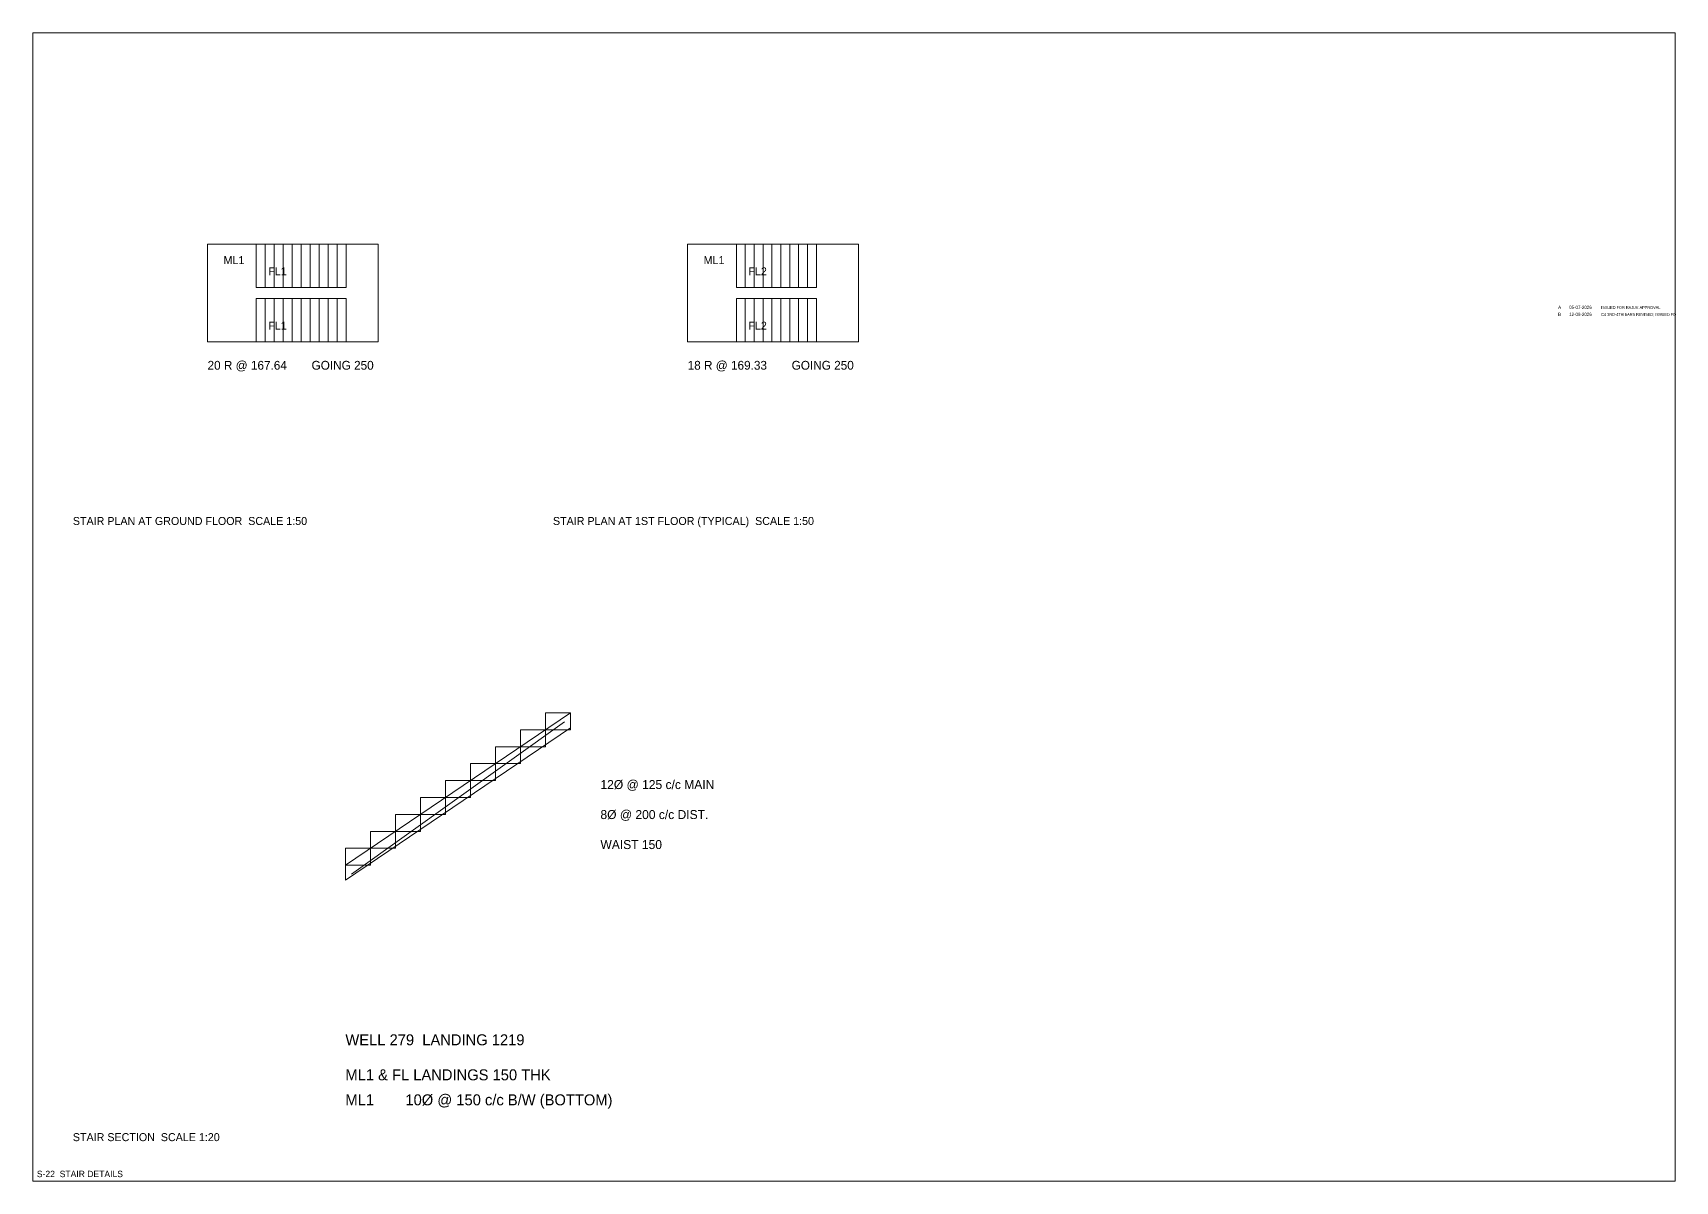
# Model space of a CAD drawing. Extents: x 1000 to 741800, y -207200 to 58400.
# Drawn here: x 565600 to 647700, y -137800 to -80400 of the extents above; entities that cross this region are included whole.
import ezdxf

# ---------------------------------------------------------------- set-up
doc = ezdxf.new("R2010")
doc.units = 0
doc.layers.get('0').update_dxf_attribs({"lineweight": 0, "plot": 0})
for name, color, linetype, lineweight, plot in [('Rod-1', 6, 'Continuous', 0, False), ('Sheet', 7, 'Continuous', 0, False), ('Slab', 5, 'Continuous', 0, False), ('Text-1', 7, 'Continuous', 0, False), ('Text-2', 7, 'Continuous', 0, False), ('TITLE', 7, 'Continuous', 0, False), ('Wall', 1, 'Continuous', 0, False)]:
    doc.layers.add(name, color=color, linetype=linetype, lineweight=lineweight, plot=plot)

msp = doc.modelspace()

# ---------------------------------------------------------------- linework, layer by layer
for p, q in [((577221, -93121), (577221, -90962)), ((577671, -93121), (577671, -90962)), ((578121, -93121), (578121, -90962)), ((578571, -93121), (578571, -90962)), ((579021, -93121), (579021, -90962)), ((579471, -93121), (579471, -90962)), ((579921, -93121), (579921, -90962)), ((580371, -93121), (580371, -90962)), ((580821, -93121), (580821, -90962)), ((601216, -93121), (601216, -90962)), ((601660, -93121), (601660, -90962)), ((602105, -93121), (602105, -90962)), ((602549, -93121), (602549, -90962)), ((602993, -93121), (602993, -90962)), ((603438, -93121), (603438, -90962)), ((603882, -93121), (603882, -90962)), ((604327, -93121), (604327, -90962)), ((577221, -95838), (577221, -93679)), ((577671, -95838), (577671, -93679)), ((578121, -95838), (578121, -93679)), ((578571, -95838), (578571, -93679)), ((579021, -95838), (579021, -93679)), ((579471, -95838), (579471, -93679)), ((579921, -95838), (579921, -93679)), ((580371, -95838), (580371, -93679)), ((580821, -95838), (580821, -93679)), ((601216, -95838), (601216, -93679)), ((601660, -95838), (601660, -93679)), ((602105, -95838), (602105, -93679)), ((602549, -95838), (602549, -93679)), ((602993, -95838), (602993, -93679)), ((603438, -95838), (603438, -93679)), ((603882, -95838), (603882, -93679)), ((604327, -95838), (604327, -93679))]:
    msp.add_line(p, q)
at = {"layer": 'Rod-1'}
msp.add_line((581525, -122460), (592175, -114840), dxfattribs=at)
at = {"layer": 'Sheet'}
msp.add_lwpolyline([(565600, -137800), (647700, -137800), (647700, -80400), (565600, -80400)], close=True, dxfattribs=at)
at = {"layer": 'Slab'}
for points in [[(576771, -93121), (581271, -93121), (581271, -90962), (576771, -90962)], [(600771, -93121), (604771, -93121), (604771, -90962), (600771, -90962)], [(576771, -95838), (581271, -95838), (581271, -93679), (576771, -93679)], [(600771, -95838), (604771, -95838), (604771, -93679), (600771, -93679)], [(581225, -122760), (592475, -115140), (592475, -114390), (581225, -122010)], [(591225, -115237), (592475, -115237), (592475, -114390), (591225, -114390)], [(589975, -116083), (591225, -116083), (591225, -115237), (589975, -115237)], [(588725, -116930), (589975, -116930), (589975, -116083), (588725, -116083)], [(587475, -117777), (588725, -117777), (588725, -116930), (587475, -116930)], [(586225, -118623), (587475, -118623), (587475, -117777), (586225, -117777)], [(584975, -119470), (586225, -119470), (586225, -118623), (584975, -118623)], [(583725, -120317), (584975, -120317), (584975, -119470), (583725, -119470)], [(582475, -121163), (583725, -121163), (583725, -120317), (582475, -120317)], [(581225, -122010), (582475, -122010), (582475, -121163), (581225, -121163)]]:
    msp.add_lwpolyline(points, close=True, dxfattribs=at)
at = {"layer": 'Wall'}
for points in [[(574333, -95838), (582867, -95838), (582867, -90962), (574333, -90962)], [(598333, -95838), (606867, -95838), (606867, -90962), (598333, -90962)]]:
    msp.add_lwpolyline(points, close=True, dxfattribs=at)

# ---------------------------------------------------------------- texts
at = {"layer": 'Sheet'}
for s, height, p in [('STAIR PLAN AT GROUND FLOOR  SCALE 1:50', 400, (567600, -105000)), ('STAIR PLAN AT 1ST FLOOR (TYPICAL)  SCALE 1:50', 400, (591600, -105000)), ('STAIR SECTION  SCALE 1:20', 400, (567600, -135800)), ('S-22  STAIR DETAILS', 320, (565800, -137600))]:
    msp.add_text(s, height=height, dxfattribs=at).set_placement(p)
at = {"layer": 'Text-1'}
for s, p in [('ML1', (575133, -91962)), ('ML1', (599133, -91962)), ('FL1', (577371, -92521)), ('FL2', (601371, -92521)), ('FL1', (577371, -95238)), ('FL2', (601371, -95238))]:
    msp.add_text(s, height=400, dxfattribs=at).set_placement(p)
at = {"layer": 'Text-2'}
for s, height, p in [('20 R @ 167.64', 440, (574333, -97238)), ('GOING 250', 440, (579533, -97238)), ('18 R @ 169.33', 440, (598333, -97238)), ('GOING 250', 440, (603533, -97238)), ('12%%C @ 125 c/c MAIN', 450, (593975, -118200)), ('8%%C @ 200 c/c DIST.', 450, (593975, -119700)), ('WAIST 150', 450, (593975, -121200)), ('WELL 279  LANDING 1219', 550, (581225, -131010)), ('ML1 & FL LANDINGS 150 THK', 550, (581225, -132760)), ('ML1', 550, (581225, -134010)), ('10%%C @ 150 c/c B/W (BOTTOM)', 550, (584225, -134010))]:
    msp.add_text(s, height=height, dxfattribs=at).set_placement(p)
at = {"layer": 'TITLE'}
for s, height, p in [('A', 160, (641850, -94200)), ('B', 160, (641850, -94550)), ('05-07-2026', 160, (642400, -94200)), ('12-08-2026', 160, (642400, -94550)), ('C4 3RD-4TH BARS REVISED; ISSUED FO', 140, (644000, -94550)), ('ISSUED FOR RAJUK APPROVAL', 140, (644000, -94200))]:
    msp.add_text(s, height=height, dxfattribs=at).set_placement(p)

doc.saveas('drawing.dxf')
